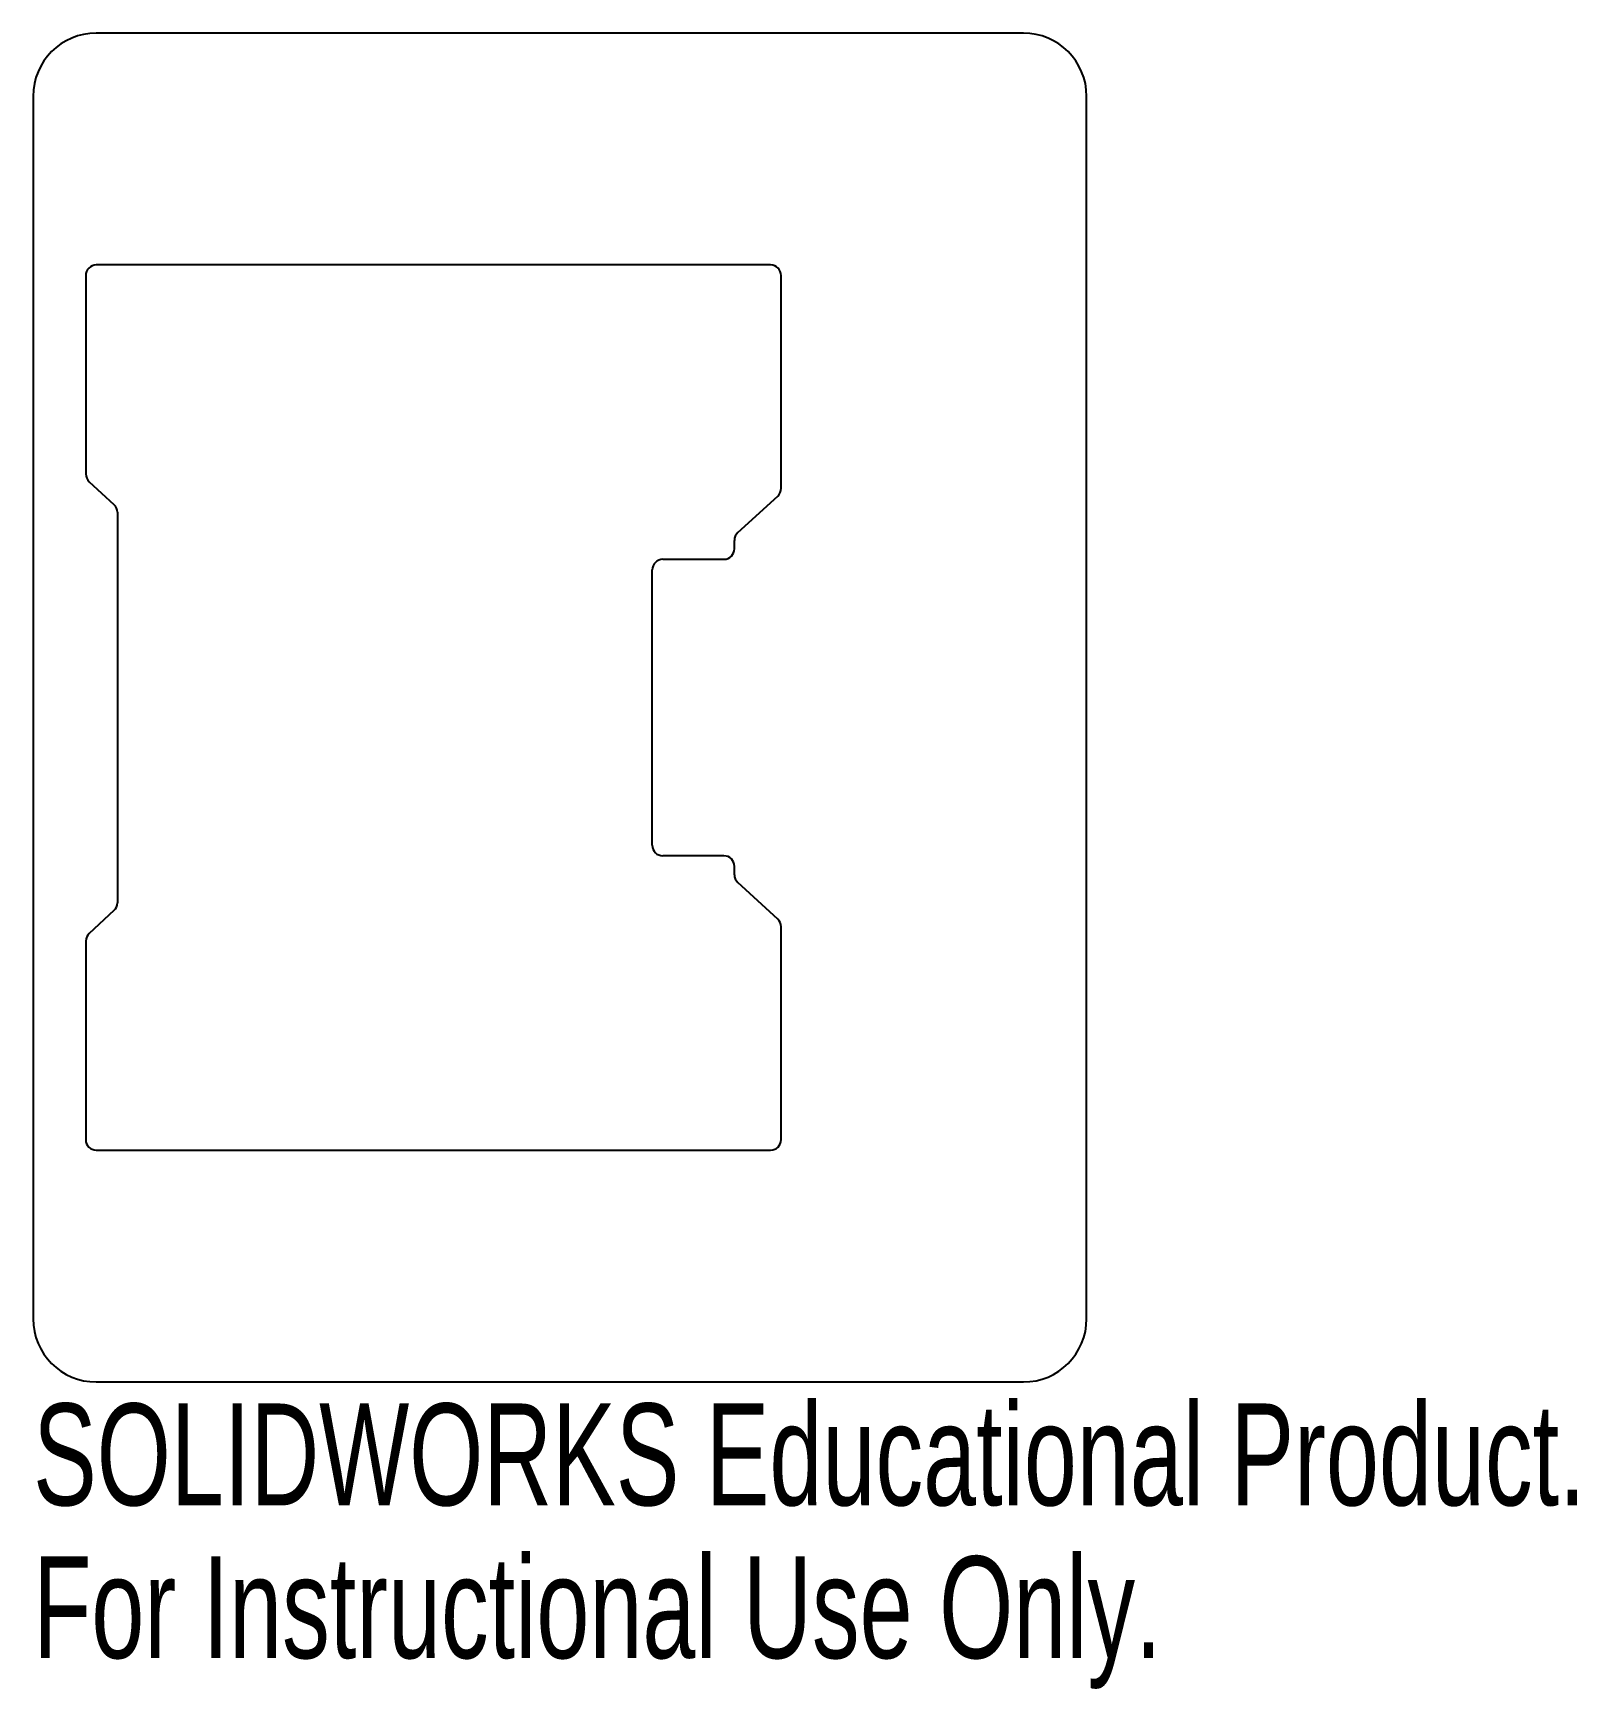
# Model space of a CAD drawing. Header units: millimetres. Extents: x -25 to 48.3, y -46.6 to 32.
import ezdxf

# ---------------------------------------------------------------- set-up
doc = ezdxf.new("R2010")
doc.units = ezdxf.units.MM
doc.styles.add('SLDTEXTSTYLE0', font='TXT', dxfattribs={"width": 0.7})

msp = doc.modelspace()

# ---------------------------------------------------------------- linework, layer by layer
at = {"color": 7, "linetype": 'Continuous', "lineweight": 25}
for p, q in [((22, 32), (-22, 32)), ((-25, 29), (-25, -29)), ((25, -29), (25, 29)), ((-22.5, 20.5), (-22.5, 11.083)), ((10, 21), (-22, 21)), ((10.5, 10.404), (10.5, 20.5)), ((-22.338, 10.714), (-21.162, 9.634)), ((8.447, 8.299), (10.338, 10.036)), ((-21, 9.266), (-21, -9.266)), ((8.285, 7.535), (8.285, 7.93)), ((4.385, -6.535), (4.385, 6.535)), ((4.885, 7.035), (7.785, 7.035)), ((7.785, -7.035), (4.885, -7.035)), ((8.285, -7.93), (8.285, -7.535)), ((10.338, -10.036), (8.447, -8.299)), ((-21.162, -9.634), (-22.338, -10.714)), ((10.5, -20.5), (10.5, -10.404)), ((-22.5, -11.083), (-22.5, -20.5)), ((-22, -21), (10, -21)), ((-22, -32), (22, -32))]:
    msp.add_line(p, q, dxfattribs=at)
for centre, radius, start, end in [((-22, 29), 3, 90, 180), ((22, 29), 3, 0, 90), ((-22, 20.5), 0.5, 90, 180), ((10, 20.5), 0.5, 0, 90), ((-22, 11.083), 0.5, 180, 227.43665), ((10, 10.404), 0.5, 312.56335, 0), ((-21.5, 9.266), 0.5, 0, 47.43665), ((8.785, 7.93), 0.5, 132.56335, 180), ((7.785, 7.535), 0.5, 270, 0), ((4.885, 6.535), 0.5, 90, 180), ((4.885, -6.535), 0.5, 180, 270), ((7.785, -7.535), 0.5, 0, 90), ((8.785, -7.93), 0.5, 180, 227.43665), ((-21.5, -9.266), 0.5, 312.56335, 0), ((10, -10.404), 0.5, 0, 47.43665), ((-22, -11.083), 0.5, 132.56335, 180), ((-22, -20.5), 0.5, 180, 270), ((10, -20.5), 0.5, 270, 0), ((-22, -29), 3, 180, 270), ((22, -29), 3, 270, 0)]:
    msp.add_arc(centre, radius, start, end, dxfattribs=at)

# ---------------------------------------------------------------- texts
at = {"color": 7, "linetype": 'Continuous', "char_height": 4.83362, "attachment_point": 1, "style": 'SLDTEXTSTYLE0'}
for s, insert in [('SOLIDWORKS Educational Product.', (-25, -33.02)), ('For Instructional Use Only.', (-25, -40.27))]:
    msp.add_mtext(s, dxfattribs=dict(at, insert=insert))

doc.saveas('drawing.dxf')
